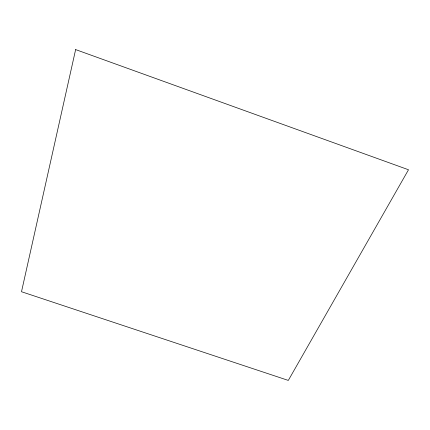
<?xml version="1.0" encoding="UTF-8"?>
<svg xmlns="http://www.w3.org/2000/svg" width="430" height="430" viewBox="0 0 430 430"><rect width="100%" height="100%" fill="white"/><g stroke="black" fill="none" stroke-linecap="round" stroke-linejoin="round"><path stroke-width="0.64" d="M75.632 49.584L21.5 291.733L288.31 380.416L408.5 169.759L75.632 49.584"/></g></svg>
